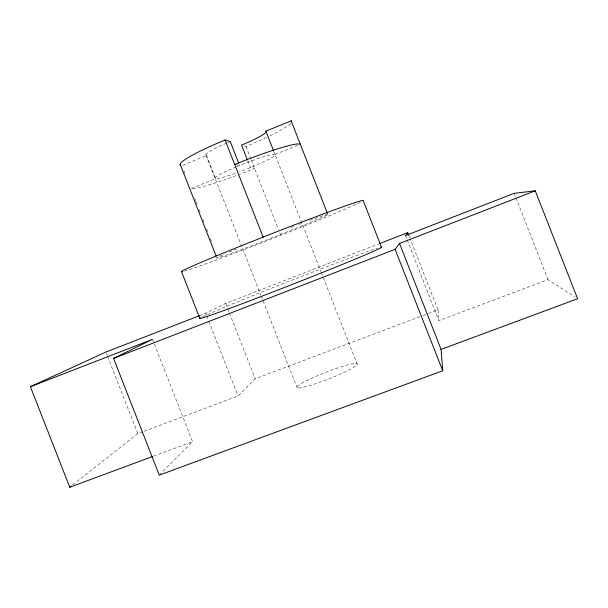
<?xml version="1.0" encoding="UTF-8"?>
<svg xmlns="http://www.w3.org/2000/svg" width="608" height="608" viewBox="0 0 608 608"><rect width="100%" height="100%" fill="white"/><g stroke="black" fill="none" stroke-linecap="round" stroke-linejoin="round"><path stroke-width="0.46" stroke-dasharray="3.04 2.28" d="M159.258 475.122L192.576 441.666L153.877 342.851M144.02 431.277L238.055 395.983L255.208 378.769L422.051 315.894M72.717 484.918L137.811 433.61L143.131 431.612M199.477 315.674L205.656 313.272L225.697 303.445L378.571 243.968M244.18 145.89L245.928 146.437L257.891 141.36A59.926 6.901 -21.4 0 0 268.303 136.572M182.719 165.308L206.515 155.526A32.429 3.732 -21.4 0 1 226.754 143.047M275.006 154.432L299.41 144.491M422.94 315.56L427.378 313.888M428.268 313.553L438.026 309.875L410.142 238.769M407.223 239.962L438.854 320.629L548.028 279.657L575.267 297.236M153.414 456.198L192.576 441.666M327.796 214.32L325.098 215.012A59.941 1.467 -21.4 0 0 309.062 220.628M235.516 164.662L239.62 165.482L238.952 163.772M514.155 193.336L515.538 196.863M515.888 197.737L548.028 279.657M408.766 235.258L409.8 237.895M405.506 235.577L406.881 239.081M273.653 150.982L320.971 271.708M321.32 272.589L357.261 364.291A32.444 3.618 -21.4 0 1 310.186 385.419A32.444 3.618 -21.4 0 1 313.857 377.294A32.444 3.618 -21.4 0 1 357.261 364.291M245.928 146.437L250.77 158.772M251.112 159.653L278.396 229.269M279.779 232.796L280.47 234.559M247.676 160.694L250.397 167.633L254.562 168.462L253.224 169.024A59.934 5.54 -21.4 0 1 239.415 174.412M206.515 155.526L215.574 178.646L190.889 188.693L195.145 188.343A59.934 5.54 -21.4 0 0 237.713 175.058M205.831 154.751L260.885 295.237M261.227 296.119L297.137 387.76M183.874 170.78L184.878 173.341M194.659 198.314L195.692 200.944M196.034 201.818L197.06 204.44M199.12 209.692L200.146 212.314M202.89 219.313L203.916 221.935M206.659 228.935L207.685 231.564M210.429 238.564L211.455 241.186M225.697 303.445L227.415 307.83M227.757 308.704L229.125 312.208M229.474 313.082L255.208 378.769M205.656 313.272L206.348 315.028M206.69 315.909L208.415 320.31M208.757 321.191L238.055 395.983M152.844 340.206L153.535 341.97M106.567 353.818L107.251 355.566M107.593 356.448L137.811 433.61M438.026 309.875L438.854 320.629M236.983 166.569A32.429 2.994 -21.4 0 1 275.318 154.66A32.429 2.994 -21.4 0 1 239.362 171.904M235.235 173.386A32.429 2.994 -21.4 0 1 214.92 178.182A32.429 2.994 -21.4 0 1 236.109 166.934M202.57 316.829A97.645 2.052 -21.4 0 1 288.336 281.572A97.645 2.052 -21.4 0 1 377.583 248.163M360.384 202.213A97.637 2.394 -21.4 0 1 272.908 238.397A97.637 2.394 -21.4 0 1 184.65 271.069M327.241 214.989A59.941 1.467 -21.4 0 1 292.532 229.748L279.118 235.098A59.941 1.467 -21.4 0 1 221.89 256.614L217.52 257.944A59.941 1.467 -21.4 0 1 224.8 253.992M229.14 252.115A59.941 1.467 -21.4 0 1 236.231 249.136M290.966 227.415A59.941 1.467 -21.4 0 1 293.497 226.45M298.809 224.443A59.941 1.467 -21.4 0 1 301.477 223.44M227.62 142.675A32.429 3.732 -21.4 0 1 230.25 141.573M290.708 123.333A59.926 6.901 -21.4 0 1 269.899 135.797"/><path stroke-width="0.91" d="M113.559 358.408L395.109 249.326L399.532 243.474L535.253 190.813L577.6 298.741L441.074 349.418L442.723 370.751L159.258 475.122L113.559 358.408L152.494 339.325L30.4 386.696L69.753 487.251L152.524 456.532M408.766 235.258L407.732 232.628L405.506 235.577L514.155 193.336L535.253 190.813M69.753 487.251L71.235 486.088M30.4 386.696L105.876 352.062L199.477 315.674M238.617 162.921L230.25 141.573L225.082 139.977L211.918 145.608A59.926 6.901 -21.4 0 0 180.538 165.361M234.696 164.502L236.185 163.879A59.934 5.54 -21.4 0 1 297.236 143.944L300.284 144.134M247.334 159.82L241.558 145.076A32.429 3.732 -21.4 0 0 265.871 131.123L291.46 120.802M379.46 243.626L407.732 232.628M399.532 243.474L441.074 349.418M395.109 249.326L442.723 370.751M381.543 247.365L363.105 200.344A97.637 2.394 -21.4 0 0 262.481 237.356A97.637 2.394 -21.4 0 0 182.544 271.609M291.11 120.749L327.446 213.446M265.871 131.123L273.311 150.115M225.082 139.977L263.188 237.219M180.135 164.221L216.114 256.052M181.488 271.578L199.872 318.508M380.897 247.236A97.645 2.052 -21.4 0 1 290.381 285.175A97.645 2.052 -21.4 0 1 200.64 317.824"/></g></svg>
